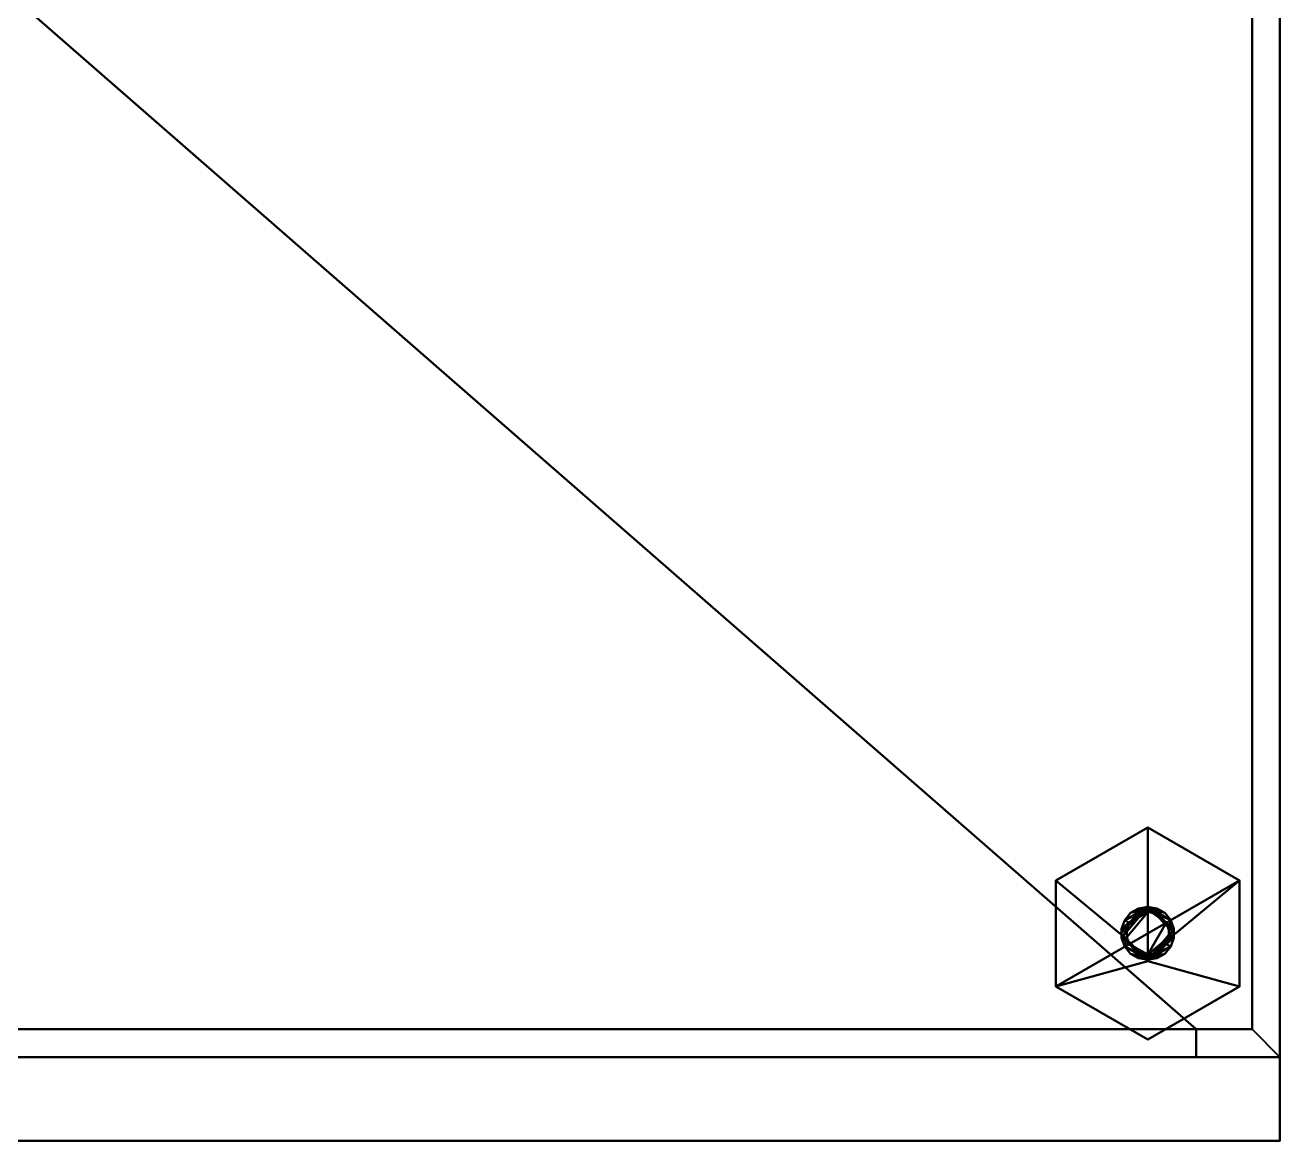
# Model space of a CAD drawing. Header units: millimetres. Extents: x -225 to 2025, y -202 to 200.
# Drawn here: x 0 to 225, y -200 to 0 of the extents above; entities that cross this region are included whole.
import ezdxf

# ---------------------------------------------------------------- set-up
doc = ezdxf.new("R2010")
doc.units = ezdxf.units.MM
doc.layers.add('I-FURN-PNLS', color=7, linetype='Continuous', lineweight=40)

msp = doc.modelspace()

# ---------------------------------------------------------------- meshes
at = {"layer": 'I-FURN-PNLS', "color": 7, "true_color": 0xf5f5f3}
mesh = msp.add_polyface(dxfattribs=at)
corners = [(-225, 200, 1799.81), (-225, -185, 1799.81), (-210, -185, 1799.81), (-210, -180, 1799.81), (-220, -180, 1799.81), (-220, 195, 1799.81), (220, 195, 1799.81), (220, -180, 1799.81), (210, -180, 1799.81), (210, -185, 1799.81), (225, -185, 1799.81), (225, 200, 1799.81)]
mesh.append_faces([[corners[k] for k in face] for face in [(4, 1, 2, 3)]], dxfattribs={"vtx0": -1, "color": 7})
mesh.append_faces([[corners[k] for k in face] for face in [(0, 5, 6, 11), (11, 6, 7, 10)]], dxfattribs={"vtx0": -1, "vtx2": -1, "color": 7})
mesh.append_faces([[corners[k] for k in face] for face in [(9, 10, 7, 8)]], dxfattribs={"vtx1": -1, "color": 7})
mesh.append_faces([[corners[k] for k in face] for face in [(4, 5, 0, 1)]], dxfattribs={"vtx1": -1, "vtx3": -1, "color": 7})
mesh = msp.add_polyface(dxfattribs=at)
corners = [(-225, 200, 15), (225, 200, 15), (225, -185, 15), (210, -185, 15), (210, -180, 15), (220, -180, 15), (220, 195, 15), (-220, 195, 15), (-220, -180, 15), (-210, -180, 15), (-210, -185, 15), (-225, -185, 15)]
mesh.append_faces([[corners[k] for k in face] for face in [(5, 2, 3, 4)]], dxfattribs={"vtx0": -1, "color": 7})
mesh.append_faces([[corners[k] for k in face] for face in [(2, 5, 6, 1)]], dxfattribs={"vtx0": -1, "vtx2": -1, "color": 7})
mesh.append_faces([[corners[k] for k in face] for face in [(10, 11, 8, 9)]], dxfattribs={"vtx1": -1, "color": 7})
mesh.append_faces([[corners[k] for k in face] for face in [(7, 8, 11, 0), (6, 7, 0, 1)]], dxfattribs={"vtx1": -1, "vtx3": -1, "color": 7})
mesh = msp.add_polyface(dxfattribs=at)
corners = [(225, 200, 1799.81), (225, -185, 1799.81), (225, -185, 15), (225, 200, 15)]
mesh.append_faces([[corners[k] for k in face] for face in [(0, 1, 2, 3)]], dxfattribs={"color": 7})
mesh = msp.add_polyface(dxfattribs=at)
corners = [(220, 195, 35), (-220, 195, 35), (-220, -180, 35), (-210, -180, 35), (-210, -185, 35), (210, -185, 35), (210, -180, 35), (220, -180, 35)]
mesh.append_faces([[corners[k] for k in face] for face in [(5, 6, 3, 4)]], dxfattribs={"vtx1": -1, "color": 7})
mesh.append_faces([[corners[k] for k in face] for face in [(1, 2, 3, 6)]], dxfattribs={"vtx2": -1, "vtx3": -1, "color": 7})
mesh.append_faces([[corners[k] for k in face] for face in [(6, 7, 0, 1)]], dxfattribs={"vtx3": -1, "color": 7})
mesh = msp.add_polyface(dxfattribs=at)
corners = [(220, 195, 15), (220, -180, 15), (210, -180, 15), (210, -185, 15), (-210, -185, 15), (-210, -180, 15), (-220, -180, 15), (-220, 195, 15)]
mesh.append_faces([[corners[k] for k in face] for face in [(4, 5, 2, 3)]], dxfattribs={"vtx1": -1, "color": 7})
mesh.append_faces([[corners[k] for k in face] for face in [(0, 1, 2, 5)]], dxfattribs={"vtx2": -1, "vtx3": -1, "color": 7})
mesh.append_faces([[corners[k] for k in face] for face in [(5, 6, 7, 0)]], dxfattribs={"vtx3": -1, "color": 7})
mesh = msp.add_polyface(dxfattribs=at)
corners = [(220, 195, 1799.81), (-220, 195, 1799.81), (-220, -180, 1799.81), (-210, -180, 1799.81), (-210, -185, 1799.81), (210, -185, 1799.81), (210, -180, 1799.81), (220, -180, 1799.81)]
mesh.append_faces([[corners[k] for k in face] for face in [(5, 6, 3, 4)]], dxfattribs={"vtx1": -1, "color": 7})
mesh.append_faces([[corners[k] for k in face] for face in [(1, 2, 3, 6)]], dxfattribs={"vtx2": -1, "vtx3": -1, "color": 7})
mesh.append_faces([[corners[k] for k in face] for face in [(6, 7, 0, 1)]], dxfattribs={"vtx3": -1, "color": 7})
mesh = msp.add_polyface(dxfattribs=at)
corners = [(220, 195, 1789.81), (220, -180, 1789.81), (210, -180, 1789.81), (210, -185, 1789.81), (-210, -185, 1789.81), (-210, -180, 1789.81), (-220, -180, 1789.81), (-220, 195, 1789.81)]
mesh.append_faces([[corners[k] for k in face] for face in [(4, 5, 2, 3)]], dxfattribs={"vtx1": -1, "color": 7})
mesh.append_faces([[corners[k] for k in face] for face in [(0, 1, 2, 5)]], dxfattribs={"vtx2": -1, "vtx3": -1, "color": 7})
mesh.append_faces([[corners[k] for k in face] for face in [(5, 6, 7, 0)]], dxfattribs={"vtx3": -1, "color": 7})
mesh = msp.add_polyface(dxfattribs=at)
corners = [(220, 195, 1349.81), (-220, 195, 1349.81), (-220, -180, 1349.81), (-210, -180, 1349.81), (-210, -185, 1349.81), (210, -185, 1349.81), (210, -180, 1349.81), (220, -180, 1349.81)]
mesh.append_faces([[corners[k] for k in face] for face in [(5, 6, 3, 4)]], dxfattribs={"vtx1": -1, "color": 7})
mesh.append_faces([[corners[k] for k in face] for face in [(1, 2, 3, 6)]], dxfattribs={"vtx2": -1, "vtx3": -1, "color": 7})
mesh.append_faces([[corners[k] for k in face] for face in [(6, 7, 0, 1)]], dxfattribs={"vtx3": -1, "color": 7})
mesh = msp.add_polyface(dxfattribs=at)
corners = [(220, 195, 1339.81), (220, -180, 1339.81), (210, -180, 1339.81), (210, -185, 1339.81), (-210, -185, 1339.81), (-210, -180, 1339.81), (-220, -180, 1339.81), (-220, 195, 1339.81)]
mesh.append_faces([[corners[k] for k in face] for face in [(4, 5, 2, 3)]], dxfattribs={"vtx1": -1, "color": 7})
mesh.append_faces([[corners[k] for k in face] for face in [(0, 1, 2, 5)]], dxfattribs={"vtx2": -1, "vtx3": -1, "color": 7})
mesh.append_faces([[corners[k] for k in face] for face in [(5, 6, 7, 0)]], dxfattribs={"vtx3": -1, "color": 7})
mesh = msp.add_polyface(dxfattribs=at)
corners = [(220, 195, 899.81), (-220, 195, 899.81), (-220, -180, 899.81), (-210, -180, 899.81), (-210, -185, 899.81), (210, -185, 899.81), (210, -180, 899.81), (220, -180, 899.81)]
mesh.append_faces([[corners[k] for k in face] for face in [(5, 6, 3, 4)]], dxfattribs={"vtx1": -1, "color": 7})
mesh.append_faces([[corners[k] for k in face] for face in [(1, 2, 3, 6)]], dxfattribs={"vtx2": -1, "vtx3": -1, "color": 7})
mesh.append_faces([[corners[k] for k in face] for face in [(6, 7, 0, 1)]], dxfattribs={"vtx3": -1, "color": 7})
mesh = msp.add_polyface(dxfattribs=at)
corners = [(220, 195, 889.81), (220, -180, 889.81), (210, -180, 889.81), (210, -185, 889.81), (-210, -185, 889.81), (-210, -180, 889.81), (-220, -180, 889.81), (-220, 195, 889.81)]
mesh.append_faces([[corners[k] for k in face] for face in [(4, 5, 2, 3)]], dxfattribs={"vtx1": -1, "color": 7})
mesh.append_faces([[corners[k] for k in face] for face in [(0, 1, 2, 5)]], dxfattribs={"vtx2": -1, "vtx3": -1, "color": 7})
mesh.append_faces([[corners[k] for k in face] for face in [(5, 6, 7, 0)]], dxfattribs={"vtx3": -1, "color": 7})
mesh = msp.add_polyface(dxfattribs=at)
corners = [(220, 195, 449.81), (-220, 195, 449.81), (-220, -180, 449.81), (-210, -180, 449.81), (-210, -185, 449.81), (210, -185, 449.81), (210, -180, 449.81), (220, -180, 449.81)]
mesh.append_faces([[corners[k] for k in face] for face in [(5, 6, 3, 4)]], dxfattribs={"vtx1": -1, "color": 7})
mesh.append_faces([[corners[k] for k in face] for face in [(1, 2, 3, 6)]], dxfattribs={"vtx2": -1, "vtx3": -1, "color": 7})
mesh.append_faces([[corners[k] for k in face] for face in [(6, 7, 0, 1)]], dxfattribs={"vtx3": -1, "color": 7})
mesh = msp.add_polyface(dxfattribs=at)
corners = [(220, 195, 439.81), (220, -180, 439.81), (210, -180, 439.81), (210, -185, 439.81), (-210, -185, 439.81), (-210, -180, 439.81), (-220, -180, 439.81), (-220, 195, 439.81)]
mesh.append_faces([[corners[k] for k in face] for face in [(4, 5, 2, 3)]], dxfattribs={"vtx1": -1, "color": 7})
mesh.append_faces([[corners[k] for k in face] for face in [(0, 1, 2, 5)]], dxfattribs={"vtx2": -1, "vtx3": -1, "color": 7})
mesh.append_faces([[corners[k] for k in face] for face in [(5, 6, 7, 0)]], dxfattribs={"vtx3": -1, "color": 7})
mesh = msp.add_polyface(dxfattribs=at)
corners = [(220, -180, 1799.81), (220, 195, 1799.81), (220, 195, 15), (220, -180, 15)]
mesh.append_faces([[corners[k] for k in face] for face in [(3, 0, 1, 2)]], dxfattribs={"color": 7})
mesh = msp.add_polyface(dxfattribs=at)
corners = [(220, 195, 35), (220, -180, 35), (220, -180, 15), (220, 195, 15)]
mesh.append_faces([[corners[k] for k in face] for face in [(0, 1, 2, 3)]], dxfattribs={"color": 7})
mesh = msp.add_polyface(dxfattribs=at)
corners = [(220, 195, 1799.81), (220, -180, 1799.81), (220, -180, 1789.81), (220, 195, 1789.81)]
mesh.append_faces([[corners[k] for k in face] for face in [(0, 1, 2, 3)]], dxfattribs={"color": 7})
mesh = msp.add_polyface(dxfattribs=at)
corners = [(220, 195, 1349.81), (220, -180, 1349.81), (220, -180, 1339.81), (220, 195, 1339.81)]
mesh.append_faces([[corners[k] for k in face] for face in [(0, 1, 2, 3)]], dxfattribs={"color": 7})
mesh = msp.add_polyface(dxfattribs=at)
corners = [(220, 195, 899.81), (220, -180, 899.81), (220, -180, 889.81), (220, 195, 889.81)]
mesh.append_faces([[corners[k] for k in face] for face in [(3, 0, 1, 2)]], dxfattribs={"color": 7})
mesh = msp.add_polyface(dxfattribs=at)
corners = [(220, 195, 449.81), (220, -180, 449.81), (220, -180, 439.81), (220, 195, 439.81)]
mesh.append_faces([[corners[k] for k in face] for face in [(3, 0, 1, 2)]], dxfattribs={"color": 7})
at = {"layer": 'I-FURN-PNLS', "color": 250, "true_color": 0x191919}
mesh = msp.add_polyface(dxfattribs=at)
corners = [(201.3, -143.8), (184.84, -153.3), (184.84, -153.3, 10), (201.3, -143.8, 10)]
mesh.append_faces([[corners[k] for k in face] for face in [(0, 1, 2, 3)]], dxfattribs={"color": 250})
mesh = msp.add_polyface(dxfattribs=at)
corners = [(217.75, -153.3, 10), (201.3, -143.8, 10), (184.84, -153.3, 10), (184.84, -172.3, 10), (201.3, -181.8, 10), (217.75, -172.3, 10), (201.3, -157.8, 10), (206.3, -162.8, 10), (201.3, -167.8, 10), (196.3, -162.8, 10)]
mesh.append_faces([[corners[k] for k in face] for face in [(3, 8, 9, 2), (2, 9, 6, 1)]], dxfattribs={"vtx0": -1, "vtx2": -1, "color": 250})
mesh.append_faces([[corners[k] for k in face] for face in [(8, 3, 4, 5)]], dxfattribs={"vtx0": -1, "vtx3": -1, "color": 250})
mesh.append_faces([[corners[k] for k in face] for face in [(7, 8, 5, 0), (0, 1, 6, 7)]], dxfattribs={"vtx1": -1, "vtx3": -1, "color": 250})
mesh = msp.add_polyface(dxfattribs=at)
corners = [(201.3, -143.8), (217.75, -153.3), (217.75, -172.3), (201.3, -181.8), (184.84, -172.3), (184.84, -153.3)]
mesh.append_faces([[corners[k] for k in face] for face in [(2, 3, 4, 1), (5, 0, 1, 4)]], dxfattribs={"vtx2": -1, "color": 250})
mesh = msp.add_polyface(dxfattribs=at)
corners = [(217.75, -153.3), (201.3, -143.8), (201.3, -143.8, 10), (217.75, -153.3, 10)]
mesh.append_faces([[corners[k] for k in face] for face in [(0, 1, 2, 3)]], dxfattribs={"color": 250})
mesh = msp.add_polyface(dxfattribs=at)
corners = [(184.84, -153.3), (184.84, -172.3), (184.84, -172.3, 10), (184.84, -153.3, 10)]
mesh.append_faces([[corners[k] for k in face] for face in [(0, 1, 2, 3)]], dxfattribs={"color": 250})
mesh = msp.add_polyface(dxfattribs=at)
corners = [(217.75, -172.3), (217.75, -153.3), (217.75, -153.3, 10), (217.75, -172.3, 10)]
mesh.append_faces([[corners[k] for k in face] for face in [(1, 2, 3, 0)]], dxfattribs={"color": 250})
mesh = msp.add_polyface(dxfattribs=at)
corners = [(201.3, -167.8, 15), (196.3, -162.8, 15), (201.3, -157.8, 15), (201.3, -157.8, 13.75), (201.3, -157.8, 12.5), (201.3, -157.8, 11.25), (201.3, -157.8, 10), (196.3, -162.8, 10), (201.3, -167.8, 10), (201.3, -167.8, 11.25), (201.3, -167.8, 12.5), (201.3, -167.8, 13.75)]
mesh.append_faces([[corners[k] for k in face] for face in [(1, 10, 11, 0)]], dxfattribs={"vtx0": -1, "color": 250})
mesh.append_faces([[corners[k] for k in face] for face in [(4, 7, 10), (10, 1, 4)]], dxfattribs={"vtx0": -1, "vtx1": -1, "vtx2": -1, "color": 250})
mesh.append_faces([[corners[k] for k in face] for face in [(5, 6, 7, 4)]], dxfattribs={"vtx2": -1, "color": 250})
mesh.append_faces([[corners[k] for k in face] for face in [(7, 8, 9, 10), (1, 2, 3, 4)]], dxfattribs={"vtx3": -1, "color": 250})
mesh = msp.add_polyface(dxfattribs=at)
corners = [(201.3, -157.8, 15), (196.3, -162.8, 15), (201.3, -167.8, 15), (206.3, -162.8, 15), (201.3, -167.56, 15), (196.54, -162.8, 15), (201.3, -158.04, 15), (206.06, -162.8, 15)]
mesh.append_faces([[corners[k] for k in face] for face in [(2, 4, 5, 1), (4, 2, 3, 7)]], dxfattribs={"vtx0": -1, "vtx2": -1, "color": 250})
mesh.append_faces([[corners[k] for k in face] for face in [(6, 7, 3, 0), (0, 1, 5, 6)]], dxfattribs={"vtx1": -1, "vtx3": -1, "color": 250})
mesh = msp.add_polyface(dxfattribs=at)
corners = [(201.3, -167.56, 34.05), (199.67, -167.27, 34.05), (198.24, -166.45, 34.05), (197.17, -165.18, 34.05), (196.61, -163.62, 34.05), (196.61, -161.97, 34.05), (197.18, -160.42, 34.05), (198.24, -159.15, 34.05), (199.67, -158.32, 34.05), (201.3, -158.04, 34.05), (201.3, -158.04, 29.29), (201.3, -158.04, 24.53), (201.3, -158.04, 19.76), (201.3, -158.04, 15), (196.54, -162.8, 15), (201.3, -167.56, 15), (201.3, -167.56, 19.76), (201.3, -167.56, 24.53), (201.3, -167.56, 29.29)]
mesh.append_faces([[corners[k] for k in face] for face in [(3, 18, 2), (18, 3, 17)]], dxfattribs={"vtx0": -1, "vtx1": -1, "color": 250})
mesh.append_faces([[corners[k] for k in face] for face in [(4, 11, 17), (17, 11, 14)]], dxfattribs={"vtx0": -1, "vtx1": -1, "vtx2": -1, "color": 250})
mesh.append_faces([[corners[k] for k in face] for face in [(17, 3, 4), (11, 5, 6), (10, 7, 8), (6, 10, 11), (11, 4, 5)]], dxfattribs={"vtx0": -1, "vtx2": -1, "color": 250})
mesh.append_faces([[corners[k] for k in face] for face in [(1, 2, 18), (6, 7, 10)]], dxfattribs={"vtx1": -1, "vtx2": -1, "color": 250})
mesh.append_faces([[corners[k] for k in face] for face in [(18, 0, 1), (8, 9, 10), (12, 13, 14, 11)]], dxfattribs={"vtx2": -1, "color": 250})
mesh.append_faces([[corners[k] for k in face] for face in [(14, 15, 16, 17)]], dxfattribs={"vtx3": -1, "color": 250})
mesh = msp.add_polyface(dxfattribs=at)
corners = [(201.3, -166.61, 35), (199.99, -166.38, 35), (198.85, -165.72, 35), (197.99, -164.71, 35), (197.54, -163.46, 35), (197.54, -162.14, 35), (197.99, -160.89, 35), (198.85, -159.88, 35), (199.99, -159.21, 35), (201.3, -158.98, 35), (201.3, -158.75, 34.76), (201.3, -158.51, 34.53), (201.3, -158.27, 34.29), (201.3, -158.04, 34.05), (199.67, -158.32, 34.05), (198.24, -159.15, 34.05), (197.18, -160.42, 34.05), (196.61, -161.97, 34.05), (196.61, -163.62, 34.05), (197.17, -165.18, 34.05), (198.24, -166.45, 34.05), (199.67, -167.27, 34.05), (201.3, -167.56, 34.05), (201.3, -167.32, 34.29), (201.3, -167.09, 34.53), (201.3, -166.85, 34.76)]
mesh.append_faces([[corners[k] for k in face] for face in [(25, 2, 24), (20, 24, 19), (21, 23, 20), (8, 10, 7), (16, 11, 15), (12, 15, 11)]], dxfattribs={"vtx0": -1, "vtx1": -1, "color": 250})
mesh.append_faces([[corners[k] for k in face] for face in [(24, 3, 19), (6, 11, 16)]], dxfattribs={"vtx0": -1, "vtx1": -1, "vtx2": -1, "color": 250})
mesh.append_faces([[corners[k] for k in face] for face in [(25, 1, 2), (24, 2, 3), (19, 3, 4), (20, 23, 24), (4, 18, 19), (11, 6, 7), (17, 5, 6), (12, 14, 15), (5, 17, 18)]], dxfattribs={"vtx0": -1, "vtx2": -1, "color": 250})
mesh.append_faces([[corners[k] for k in face] for face in [(13, 14, 12)]], dxfattribs={"vtx1": -1, "color": 250})
mesh.append_faces([[corners[k] for k in face] for face in [(4, 5, 18), (10, 11, 7), (16, 17, 6)]], dxfattribs={"vtx1": -1, "vtx2": -1, "color": 250})
mesh.append_faces([[corners[k] for k in face] for face in [(25, 0, 1), (21, 22, 23), (8, 9, 10)]], dxfattribs={"vtx2": -1, "color": 250})
mesh = msp.add_polyface(dxfattribs=at)
corners = [(201.3, -158.98, 35), (199.99, -159.21, 35), (198.85, -159.88, 35), (197.99, -160.89, 35), (197.54, -162.14, 35), (197.54, -163.46, 35), (197.99, -164.71, 35), (198.85, -165.72, 35), (199.99, -166.38, 35), (201.3, -166.61, 35), (202.61, -166.38, 35), (203.75, -165.72, 35), (204.6, -164.71, 35), (205.06, -163.46, 35), (205.06, -162.14, 35), (204.6, -160.89, 35), (203.75, -159.87, 35), (202.6, -159.21, 35)]
mesh.append_faces([[corners[k] for k in face] for face in [(0, 9, 15, 17)]], dxfattribs={"vtx0": -1, "vtx1": -1, "vtx2": -1, "color": 250})
mesh.append_faces([[corners[k] for k in face] for face in [(9, 13, 14, 15), (0, 3, 4, 5)]], dxfattribs={"vtx0": -1, "vtx3": -1, "color": 250})
mesh.append_faces([[corners[k] for k in face] for face in [(12, 13, 11), (16, 17, 15)]], dxfattribs={"vtx1": -1, "color": 250})
mesh.append_faces([[corners[k] for k in face] for face in [(5, 6, 9, 0)]], dxfattribs={"vtx1": -1, "vtx2": -1, "vtx3": -1, "color": 250})
mesh.append_faces([[corners[k] for k in face] for face in [(7, 8, 9, 6)]], dxfattribs={"vtx2": -1, "color": 250})
mesh.append_faces([[corners[k] for k in face] for face in [(9, 10, 11, 13)]], dxfattribs={"vtx2": -1, "vtx3": -1, "color": 250})
mesh.append_faces([[corners[k] for k in face] for face in [(0, 1, 2, 3)]], dxfattribs={"vtx3": -1, "color": 250})
mesh = msp.add_polyface(dxfattribs=at)
corners = [(201.3, -157.8, 10), (201.3, -157.8, 11.25), (201.3, -157.8, 12.5), (201.3, -157.8, 13.75), (201.3, -157.8, 15), (206.3, -162.8, 15), (201.3, -167.8, 15), (201.3, -167.8, 13.75), (201.3, -167.8, 12.5), (201.3, -167.8, 11.25), (201.3, -167.8, 10), (206.3, -162.8, 10)]
mesh.append_faces([[corners[k] for k in face] for face in [(8, 2, 5), (2, 8, 11)]], dxfattribs={"vtx0": -1, "vtx1": -1, "vtx2": -1, "color": 250})
mesh.append_faces([[corners[k] for k in face] for face in [(1, 2, 11, 0), (7, 8, 5, 6)]], dxfattribs={"vtx1": -1, "color": 250})
mesh.append_faces([[corners[k] for k in face] for face in [(3, 4, 5, 2), (9, 10, 11, 8)]], dxfattribs={"vtx2": -1, "color": 250})
mesh = msp.add_polyface(dxfattribs=at)
corners = [(201.3, -158.04, 15), (201.3, -158.04, 19.76), (201.3, -158.04, 24.53), (201.3, -158.04, 29.29), (201.3, -158.04, 34.05), (202.93, -158.32, 34.05), (204.36, -159.15, 34.05), (205.42, -160.42, 34.05), (205.99, -161.97, 34.05), (205.99, -163.63, 34.05), (205.42, -165.18, 34.05), (204.36, -166.45, 34.05), (202.93, -167.27, 34.05), (201.3, -167.56, 34.05), (201.3, -167.56, 29.29), (201.3, -167.56, 24.53), (201.3, -167.56, 19.76), (201.3, -167.56, 15), (206.06, -162.8, 15)]
mesh.append_faces([[corners[k] for k in face] for face in [(14, 12, 13)]], dxfattribs={"vtx0": -1, "color": 250})
mesh.append_faces([[corners[k] for k in face] for face in [(15, 10, 14)]], dxfattribs={"vtx0": -1, "vtx1": -1, "color": 250})
mesh.append_faces([[corners[k] for k in face] for face in [(15, 2, 8), (15, 18, 2)]], dxfattribs={"vtx0": -1, "vtx1": -1, "vtx2": -1, "color": 250})
mesh.append_faces([[corners[k] for k in face] for face in [(3, 5, 6), (3, 6, 7), (2, 7, 8), (15, 9, 10), (14, 11, 12), (15, 8, 9)]], dxfattribs={"vtx0": -1, "vtx2": -1, "color": 250})
mesh.append_faces([[corners[k] for k in face] for face in [(4, 5, 3), (1, 2, 18, 0)]], dxfattribs={"vtx1": -1, "color": 250})
mesh.append_faces([[corners[k] for k in face] for face in [(2, 3, 7), (10, 11, 14)]], dxfattribs={"vtx1": -1, "vtx2": -1, "color": 250})
mesh.append_faces([[corners[k] for k in face] for face in [(16, 17, 18, 15)]], dxfattribs={"vtx2": -1, "color": 250})
mesh = msp.add_polyface(dxfattribs=at)
corners = [(201.3, -158.04, 34.05), (201.3, -158.27, 34.29), (201.3, -158.51, 34.53), (201.3, -158.75, 34.76), (201.3, -158.98, 35), (202.6, -159.21, 35), (203.75, -159.87, 35), (204.6, -160.89, 35), (205.06, -162.14, 35), (205.06, -163.46, 35), (204.6, -164.71, 35), (203.75, -165.72, 35), (202.61, -166.38, 35), (201.3, -166.61, 35), (201.3, -166.85, 34.76), (201.3, -167.09, 34.53), (201.3, -167.32, 34.29), (201.3, -167.56, 34.05), (202.93, -167.27, 34.05), (204.36, -166.45, 34.05), (205.42, -165.18, 34.05), (205.99, -163.63, 34.05), (205.99, -161.97, 34.05), (205.42, -160.42, 34.05), (204.36, -159.15, 34.05), (202.93, -158.32, 34.05)]
mesh.append_faces([[corners[k] for k in face] for face in [(3, 6, 2), (25, 1, 24), (12, 14, 11), (20, 15, 19), (16, 19, 15)]], dxfattribs={"vtx0": -1, "vtx1": -1, "color": 250})
mesh.append_faces([[corners[k] for k in face] for face in [(23, 2, 7), (10, 15, 20)]], dxfattribs={"vtx0": -1, "vtx1": -1, "vtx2": -1, "color": 250})
mesh.append_faces([[corners[k] for k in face] for face in [(3, 5, 6), (2, 6, 7), (23, 7, 8), (8, 22, 23), (15, 10, 11), (21, 9, 10), (16, 18, 19), (9, 21, 22)]], dxfattribs={"vtx0": -1, "vtx2": -1, "color": 250})
mesh.append_faces([[corners[k] for k in face] for face in [(4, 5, 3), (0, 1, 25), (17, 18, 16)]], dxfattribs={"vtx1": -1, "color": 250})
mesh.append_faces([[corners[k] for k in face] for face in [(1, 2, 24), (23, 24, 2), (8, 9, 22), (14, 15, 11), (20, 21, 10)]], dxfattribs={"vtx1": -1, "vtx2": -1, "color": 250})
mesh.append_faces([[corners[k] for k in face] for face in [(12, 13, 14)]], dxfattribs={"vtx2": -1, "color": 250})
mesh = msp.add_polyface(dxfattribs=at)
corners = [(184.84, -172.3), (201.3, -181.8), (201.3, -181.8, 10), (184.84, -172.3, 10)]
mesh.append_faces([[corners[k] for k in face] for face in [(0, 1, 2, 3)]], dxfattribs={"color": 250})
mesh = msp.add_polyface(dxfattribs=at)
corners = [(201.3, -181.8), (217.75, -172.3), (217.75, -172.3, 10), (201.3, -181.8, 10)]
mesh.append_faces([[corners[k] for k in face] for face in [(0, 1, 2, 3)]], dxfattribs={"color": 250})
at = {"layer": 'I-FURN-PNLS', "color": 7, "true_color": 0xf5f5f3}
mesh = msp.add_polyface(dxfattribs=at)
corners = [(210, -180, 1799.81), (220, -180, 1799.81), (220, -180, 15), (210, -180, 15)]
mesh.append_faces([[corners[k] for k in face] for face in [(3, 0, 1, 2)]], dxfattribs={"color": 7})
mesh = msp.add_polyface(dxfattribs=at)
corners = [(210, -185, 1799.81), (210, -180, 1799.81), (210, -180, 15), (210, -185, 15)]
mesh.append_faces([[corners[k] for k in face] for face in [(0, 1, 2, 3)]], dxfattribs={"color": 7})
mesh = msp.add_polyface(dxfattribs=at)
corners = [(220, -180, 35), (210, -180, 35), (210, -180, 15), (220, -180, 15)]
mesh.append_faces([[corners[k] for k in face] for face in [(3, 0, 1, 2)]], dxfattribs={"color": 7})
mesh = msp.add_polyface(dxfattribs=at)
corners = [(220, -180, 1799.81), (210, -180, 1799.81), (210, -180, 1789.81), (220, -180, 1789.81)]
mesh.append_faces([[corners[k] for k in face] for face in [(3, 0, 1, 2)]], dxfattribs={"color": 7})
mesh = msp.add_polyface(dxfattribs=at)
corners = [(220, -180, 1349.81), (210, -180, 1349.81), (210, -180, 1339.81), (220, -180, 1339.81)]
mesh.append_faces([[corners[k] for k in face] for face in [(0, 1, 2, 3)]], dxfattribs={"color": 7})
mesh = msp.add_polyface(dxfattribs=at)
corners = [(220, -180, 899.81), (210, -180, 899.81), (210, -180, 889.81), (220, -180, 889.81)]
mesh.append_faces([[corners[k] for k in face] for face in [(0, 1, 2, 3)]], dxfattribs={"color": 7})
mesh = msp.add_polyface(dxfattribs=at)
corners = [(220, -180, 449.81), (210, -180, 449.81), (210, -180, 439.81), (220, -180, 439.81)]
mesh.append_faces([[corners[k] for k in face] for face in [(0, 1, 2, 3)]], dxfattribs={"color": 7})
mesh = msp.add_polyface(dxfattribs=at)
corners = [(210, -180, 35), (210, -185, 35), (210, -185, 15), (210, -180, 15)]
mesh.append_faces([[corners[k] for k in face] for face in [(0, 1, 2, 3)]], dxfattribs={"color": 7})
mesh = msp.add_polyface(dxfattribs=at)
corners = [(210, -180, 1799.81), (210, -185, 1799.81), (210, -185, 1789.81), (210, -180, 1789.81)]
mesh.append_faces([[corners[k] for k in face] for face in [(3, 0, 1, 2)]], dxfattribs={"color": 7})
mesh = msp.add_polyface(dxfattribs=at)
corners = [(210, -180, 1349.81), (210, -185, 1349.81), (210, -185, 1339.81), (210, -180, 1339.81)]
mesh.append_faces([[corners[k] for k in face] for face in [(3, 0, 1, 2)]], dxfattribs={"color": 7})
mesh = msp.add_polyface(dxfattribs=at)
corners = [(210, -180, 899.81), (210, -185, 899.81), (210, -185, 889.81), (210, -180, 889.81)]
mesh.append_faces([[corners[k] for k in face] for face in [(0, 1, 2, 3)]], dxfattribs={"color": 7})
mesh = msp.add_polyface(dxfattribs=at)
corners = [(210, -180, 449.81), (210, -185, 449.81), (210, -185, 439.81), (210, -180, 439.81)]
mesh.append_faces([[corners[k] for k in face] for face in [(0, 1, 2, 3)]], dxfattribs={"color": 7})
at = {"layer": 'I-FURN-PNLS', "color": 139, "true_color": 0x404a58}
mesh = msp.add_polyface(dxfattribs=at)
corners = [(225, -185, 449.81), (-225, -185, 449.81), (-225, -200, 449.81), (225, -200, 449.81)]
mesh.append_faces([[corners[k] for k in face] for face in [(3, 0, 1, 2)]], dxfattribs={"color": 139})
mesh = msp.add_polyface(dxfattribs=at)
corners = [(225, -185, 15), (225, -200, 15), (-225, -200, 15), (-225, -185, 15)]
mesh.append_faces([[corners[k] for k in face] for face in [(2, 3, 0, 1)]], dxfattribs={"color": 139})
mesh = msp.add_polyface(dxfattribs=at)
corners = [(-225, -185, 449.81), (225, -185, 449.81), (225, -185, 15), (-225, -185, 15)]
mesh.append_faces([[corners[k] for k in face] for face in [(0, 1, 2, 3)]], dxfattribs={"color": 139})
at = {"layer": 'I-FURN-PNLS', "color": 252, "true_color": 0x938b80}
mesh = msp.add_polyface(dxfattribs=at)
corners = [(225, -185, 899.81), (-225, -185, 899.81), (-225, -200, 899.81), (225, -200, 899.81)]
mesh.append_faces([[corners[k] for k in face] for face in [(3, 0, 1, 2)]], dxfattribs={"color": 252})
mesh = msp.add_polyface(dxfattribs=at)
corners = [(225, -185, 454.81), (225, -200, 454.81), (-225, -200, 454.81), (-225, -185, 454.81)]
mesh.append_faces([[corners[k] for k in face] for face in [(2, 3, 0, 1)]], dxfattribs={"color": 252})
mesh = msp.add_polyface(dxfattribs=at)
corners = [(-225, -185, 899.81), (225, -185, 899.81), (225, -185, 454.81), (-225, -185, 454.81)]
mesh.append_faces([[corners[k] for k in face] for face in [(3, 0, 1, 2)]], dxfattribs={"color": 252})
mesh = msp.add_polyface(dxfattribs=at)
corners = [(225, -185, 1349.81), (-225, -185, 1349.81), (-225, -200, 1349.81), (225, -200, 1349.81)]
mesh.append_faces([[corners[k] for k in face] for face in [(3, 0, 1, 2)]], dxfattribs={"color": 252})
mesh = msp.add_polyface(dxfattribs=at)
corners = [(225, -185, 904.81), (225, -200, 904.81), (-225, -200, 904.81), (-225, -185, 904.81)]
mesh.append_faces([[corners[k] for k in face] for face in [(2, 3, 0, 1)]], dxfattribs={"color": 252})
mesh = msp.add_polyface(dxfattribs=at)
corners = [(-225, -185, 1349.81), (225, -185, 1349.81), (225, -185, 904.81), (-225, -185, 904.81)]
mesh.append_faces([[corners[k] for k in face] for face in [(0, 1, 2, 3)]], dxfattribs={"color": 252})
at = {"layer": 'I-FURN-PNLS', "color": 139, "true_color": 0x404a58}
mesh = msp.add_polyface(dxfattribs=at)
corners = [(225, -185, 1799.81), (-225, -185, 1799.81), (-225, -200, 1799.81), (225, -200, 1799.81)]
mesh.append_faces([[corners[k] for k in face] for face in [(3, 0, 1, 2)]], dxfattribs={"color": 139})
mesh = msp.add_polyface(dxfattribs=at)
corners = [(225, -185, 1354.81), (225, -200, 1354.81), (-225, -200, 1354.81), (-225, -185, 1354.81)]
mesh.append_faces([[corners[k] for k in face] for face in [(2, 3, 0, 1)]], dxfattribs={"color": 139})
mesh = msp.add_polyface(dxfattribs=at)
corners = [(-225, -185, 1799.81), (225, -185, 1799.81), (225, -185, 1354.81), (-225, -185, 1354.81)]
mesh.append_faces([[corners[k] for k in face] for face in [(3, 0, 1, 2)]], dxfattribs={"color": 139})
at = {"layer": 'I-FURN-PNLS', "color": 7, "true_color": 0xf5f5f3}
mesh = msp.add_polyface(dxfattribs=at)
corners = [(210, -185, 35), (-210, -185, 35), (-210, -185, 15), (210, -185, 15)]
mesh.append_faces([[corners[k] for k in face] for face in [(0, 1, 2, 3)]], dxfattribs={"color": 7})
mesh = msp.add_polyface(dxfattribs=at)
corners = [(210, -185, 1799.81), (-210, -185, 1799.81), (-210, -185, 1789.81), (210, -185, 1789.81)]
mesh.append_faces([[corners[k] for k in face] for face in [(3, 0, 1, 2)]], dxfattribs={"color": 7})
mesh = msp.add_polyface(dxfattribs=at)
corners = [(210, -185, 1349.81), (-210, -185, 1349.81), (-210, -185, 1339.81), (210, -185, 1339.81)]
mesh.append_faces([[corners[k] for k in face] for face in [(3, 0, 1, 2)]], dxfattribs={"color": 7})
mesh = msp.add_polyface(dxfattribs=at)
corners = [(210, -185, 899.81), (-210, -185, 899.81), (-210, -185, 889.81), (210, -185, 889.81)]
mesh.append_faces([[corners[k] for k in face] for face in [(0, 1, 2, 3)]], dxfattribs={"color": 7})
mesh = msp.add_polyface(dxfattribs=at)
corners = [(210, -185, 449.81), (-210, -185, 449.81), (-210, -185, 439.81), (210, -185, 439.81)]
mesh.append_faces([[corners[k] for k in face] for face in [(0, 1, 2, 3)]], dxfattribs={"color": 7})
mesh = msp.add_polyface(dxfattribs=at)
corners = [(225, -185, 1799.81), (210, -185, 1799.81), (210, -185, 15), (225, -185, 15)]
mesh.append_faces([[corners[k] for k in face] for face in [(3, 0, 1, 2)]], dxfattribs={"color": 7})
at = {"layer": 'I-FURN-PNLS', "color": 139, "true_color": 0x404a58}
mesh = msp.add_polyface(dxfattribs=at)
corners = [(225, -185, 449.81), (225, -200, 449.81), (225, -200, 15), (225, -185, 15)]
mesh.append_faces([[corners[k] for k in face] for face in [(3, 0, 1, 2)]], dxfattribs={"color": 139})
at = {"layer": 'I-FURN-PNLS', "color": 252, "true_color": 0x938b80}
mesh = msp.add_polyface(dxfattribs=at)
corners = [(225, -185, 899.81), (225, -200, 899.81), (225, -200, 454.81), (225, -185, 454.81)]
mesh.append_faces([[corners[k] for k in face] for face in [(0, 1, 2, 3)]], dxfattribs={"color": 252})
at = {"layer": 'I-FURN-PNLS', "color": 139, "true_color": 0x404a58}
mesh = msp.add_polyface(dxfattribs=at)
corners = [(225, -200, 449.81), (-225, -200, 449.81), (-225, -200, 15), (225, -200, 15)]
mesh.append_faces([[corners[k] for k in face] for face in [(0, 1, 2, 3)]], dxfattribs={"color": 139})
at = {"layer": 'I-FURN-PNLS', "color": 252, "true_color": 0x938b80}
mesh = msp.add_polyface(dxfattribs=at)
corners = [(225, -200, 899.81), (-225, -200, 899.81), (-225, -200, 454.81), (225, -200, 454.81)]
mesh.append_faces([[corners[k] for k in face] for face in [(3, 0, 1, 2)]], dxfattribs={"color": 252})
mesh = msp.add_polyface(dxfattribs=at)
corners = [(225, -200, 1349.81), (-225, -200, 1349.81), (-225, -200, 904.81), (225, -200, 904.81)]
mesh.append_faces([[corners[k] for k in face] for face in [(0, 1, 2, 3)]], dxfattribs={"color": 252})
at = {"layer": 'I-FURN-PNLS', "color": 139, "true_color": 0x404a58}
mesh = msp.add_polyface(dxfattribs=at)
corners = [(225, -200, 1799.81), (-225, -200, 1799.81), (-225, -200, 1354.81), (225, -200, 1354.81)]
mesh.append_faces([[corners[k] for k in face] for face in [(3, 0, 1, 2)]], dxfattribs={"color": 139})

doc.saveas('drawing.dxf')
